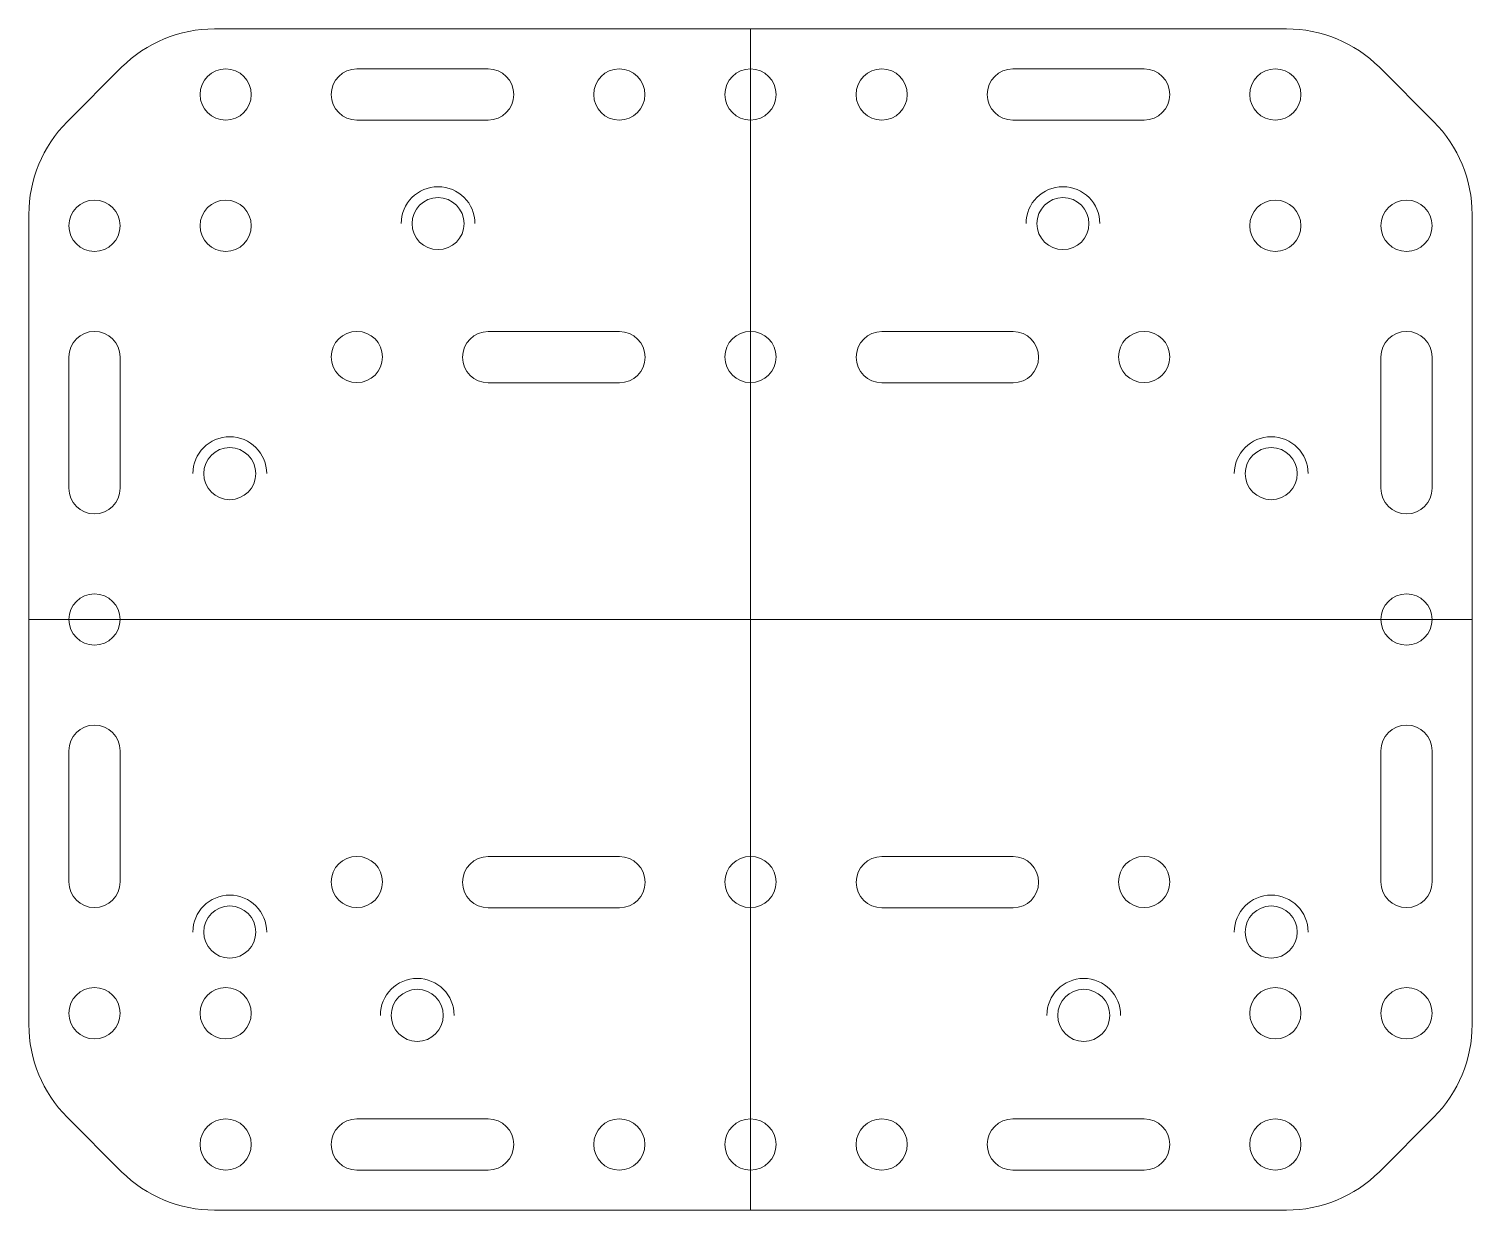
# Model space of a CAD drawing. Header units: millimetres. Extents: x -313.5 to -225.5, y 153 to 225.
import ezdxf

# ---------------------------------------------------------------- set-up
doc = ezdxf.new("R2010")
doc.units = ezdxf.units.MM
doc.header["$MEASUREMENT"] = 0
doc.layers.add('layer 1', color=7, linetype='Continuous')

msp = doc.modelspace()

# ---------------------------------------------------------------- linework, layer by layer
at = {"layer": 'layer 1', "color": 22, "lineweight": 5}
for points, knots in [([(-313.4999, 213.686), (-313.4999, 213.686), (-313.4999, 164.3136), (-313.4999, 164.3136), (-313.4999, 164.3136), (-313.4996, 162.1913), (-312.6576, 160.1573), (-311.1567, 158.6568), (-311.1567, 158.6568), (-311.1567, 158.6568), (-307.843, 155.343), (-307.843, 155.343), (-307.843, 155.343), (-306.3421, 153.8425), (-304.3084, 152.9997), (-302.1861, 152.9999), (-302.1861, 152.9999), (-302.1861, 152.9999), (-236.8138, 152.9999), (-236.8138, 152.9999), (-236.8138, 152.9999), (-234.6915, 153.0001), (-232.6574, 153.8422), (-231.1569, 155.343), (-231.1569, 155.343), (-231.1569, 155.343), (-227.8432, 158.6568), (-227.8432, 158.6568), (-227.8432, 158.6568), (-226.3427, 160.1576), (-225.4998, 162.1913), (-225.5, 164.3136), (-225.5, 164.3136), (-225.5, 164.3136), (-225.5, 213.686), (-225.5, 213.686), (-225.5, 213.686), (-225.5003, 215.8083), (-226.3423, 217.8423), (-227.8432, 219.3428), (-227.8432, 219.3428), (-227.8432, 219.3428), (-231.1569, 222.6566), (-231.1569, 222.6566), (-231.1569, 222.6566), (-232.6578, 224.1571), (-234.6915, 224.9999), (-236.8138, 224.9997), (-236.8138, 224.9997), (-236.8138, 224.9997), (-302.1861, 224.9997), (-302.1861, 224.9997), (-302.1861, 224.9997), (-304.3084, 224.9995), (-306.3425, 224.1574), (-307.843, 222.6566), (-307.843, 222.6566), (-307.843, 222.6566), (-311.1567, 219.3428), (-311.1567, 219.3428), (-311.1567, 219.3428), (-312.6572, 217.842), (-313.5001, 215.8083), (-313.4999, 213.686)], [0, 0, 0, 0, 0.0625, 0.0625, 0.0625, 0.0625, 0.125, 0.125, 0.125, 0.125, 0.1875, 0.1875, 0.1875, 0.1875, 0.25, 0.25, 0.25, 0.25, 0.3125, 0.3125, 0.3125, 0.3125, 0.375, 0.375, 0.375, 0.375, 0.4375, 0.4375, 0.4375, 0.4375, 0.5, 0.5, 0.5, 0.5, 0.5625, 0.5625, 0.5625, 0.5625, 0.625, 0.625, 0.625, 0.625, 0.6875, 0.6875, 0.6875, 0.6875, 0.75, 0.75, 0.75, 0.75, 0.8125, 0.8125, 0.8125, 0.8125, 0.875, 0.875, 0.875, 0.875, 0.9375, 0.9375, 0.9375, 0.9375, 1, 1, 1, 1]), ([(-299.9374, 220.9997), (-299.9374, 221.8626), (-300.6369, 222.5622), (-301.4998, 222.5622), (-301.4998, 222.5622), (-302.3628, 222.5622), (-303.0623, 221.8626), (-303.0623, 220.9997), (-303.0623, 220.9997), (-303.0624, 220.1368), (-302.3628, 219.4372), (-301.4999, 219.4372), (-301.4999, 219.4372), (-300.6369, 219.4372), (-299.9374, 220.1367), (-299.9374, 220.9997)], [0, 0, 0, 0, 0.25, 0.25, 0.25, 0.25, 0.5, 0.5, 0.5, 0.5, 0.75, 0.75, 0.75, 0.75, 1, 1, 1, 1]), ([(-293.4998, 222.5622), (-294.3628, 222.5622), (-295.0623, 221.8626), (-295.0623, 220.9997), (-295.0623, 220.9997), (-295.0624, 220.1368), (-294.3628, 219.4372), (-293.4999, 219.4372), (-293.4999, 219.4372), (-293.4999, 219.4372), (-293.4998, 219.4372), (-293.4997, 219.4372)], [0, 0, 0, 0, 0.3333333, 0.3333333, 0.3333333, 0.3333333, 0.6666667, 0.6666667, 0.6666667, 0.6666667, 1, 1, 1, 1]), ([(-285.4999, 219.4372), (-284.6369, 219.4372), (-283.9374, 220.1367), (-283.9374, 220.9997), (-283.9374, 220.9997), (-283.9374, 221.8626), (-284.6369, 222.5622), (-285.4998, 222.5622), (-285.4998, 222.5622), (-285.4998, 222.5622), (-285.4998, 222.5621), (-285.4999, 222.5621)], [0, 0, 0, 0, 0.3333333, 0.3333333, 0.3333333, 0.3333333, 0.6666667, 0.6666667, 0.6666667, 0.6666667, 1, 1, 1, 1]), ([(-275.9375, 220.9997), (-275.9375, 221.8626), (-276.6371, 222.5622), (-277.4999, 222.5622), (-277.4999, 222.5622), (-278.3629, 222.5622), (-279.0623, 221.8626), (-279.0623, 220.9997), (-279.0623, 220.9997), (-279.0624, 220.1368), (-278.3629, 219.4372), (-277.5, 219.4372), (-277.5, 219.4372), (-276.6371, 219.4372), (-275.9376, 220.1367), (-275.9376, 220.9997)], [0, 0, 0, 0, 0.25, 0.25, 0.25, 0.25, 0.5, 0.5, 0.5, 0.5, 0.75, 0.75, 0.75, 0.75, 1, 1, 1, 1]), ([(-267.9375, 220.9997), (-267.9375, 221.8626), (-268.6371, 222.5622), (-269.5, 222.5622), (-269.5, 222.5622), (-270.363, 222.5622), (-271.0625, 221.8626), (-271.0625, 220.9997), (-271.0625, 220.9997), (-271.0626, 220.1368), (-270.363, 219.4372), (-269.5001, 219.4372), (-269.5001, 219.4372), (-268.6371, 219.4372), (-267.9376, 220.1367), (-267.9376, 220.9997)], [0, 0, 0, 0, 0.25, 0.25, 0.25, 0.25, 0.5, 0.5, 0.5, 0.5, 0.75, 0.75, 0.75, 0.75, 1, 1, 1, 1]), ([(-259.9375, 220.9997), (-259.9375, 221.8626), (-260.6371, 222.5622), (-261.5, 222.5622), (-261.5, 222.5622), (-262.363, 222.5622), (-263.0625, 221.8626), (-263.0625, 220.9997), (-263.0625, 220.9997), (-263.0626, 220.1368), (-262.363, 219.4372), (-261.5001, 219.4372), (-261.5001, 219.4372), (-260.6371, 219.4372), (-259.9376, 220.1367), (-259.9376, 220.9997)], [0, 0, 0, 0, 0.25, 0.25, 0.25, 0.25, 0.5, 0.5, 0.5, 0.5, 0.75, 0.75, 0.75, 0.75, 1, 1, 1, 1]), ([(-253.4999, 222.5621), (-253.5, 222.5621), (-253.5, 222.5622), (-253.5, 222.5622), (-253.5, 222.5622), (-254.363, 222.5622), (-255.0625, 221.8626), (-255.0625, 220.9997), (-255.0625, 220.9997), (-255.0626, 220.1368), (-254.363, 219.4372), (-253.5001, 219.4372), (-253.5001, 219.4372), (-253.5001, 219.4372), (-253.5, 219.4372), (-253.4999, 219.4372)], [0, 0, 0, 0, 0.25, 0.25, 0.25, 0.25, 0.5, 0.5, 0.5, 0.5, 0.75, 0.75, 0.75, 0.75, 1, 1, 1, 1]), ([(-245.5001, 219.4372), (-244.6371, 219.4372), (-243.9376, 220.1367), (-243.9376, 220.9997), (-243.9376, 220.9997), (-243.9376, 220.9997), (-243.9375, 220.9997), (-243.9375, 220.9997), (-243.9375, 220.9997), (-243.9375, 221.8626), (-244.6371, 222.5622), (-245.5, 222.5622), (-245.5, 222.5622), (-245.5, 222.5622), (-245.5, 222.5621), (-245.5001, 222.5621)], [0, 0, 0, 0, 0.25, 0.25, 0.25, 0.25, 0.5, 0.5, 0.5, 0.5, 0.75, 0.75, 0.75, 0.75, 1, 1, 1, 1]), ([(-235.9375, 220.9997), (-235.9375, 221.8626), (-236.6371, 222.5622), (-237.5, 222.5622), (-237.5, 222.5622), (-238.363, 222.5622), (-239.0625, 221.8626), (-239.0625, 220.9997), (-239.0625, 220.9997), (-239.0626, 220.1368), (-238.363, 219.4372), (-237.5001, 219.4372), (-237.5001, 219.4372), (-236.6371, 219.4372), (-235.9376, 220.1367), (-235.9376, 220.9997)], [0, 0, 0, 0, 0.25, 0.25, 0.25, 0.25, 0.5, 0.5, 0.5, 0.5, 0.75, 0.75, 0.75, 0.75, 1, 1, 1, 1]), ([(-309.4999, 214.5624), (-310.3628, 214.5624), (-311.0623, 213.8628), (-311.0623, 212.9999), (-311.0623, 212.9999), (-311.0624, 212.137), (-310.3628, 211.4374), (-309.4999, 211.4374), (-309.4999, 211.4374), (-308.6369, 211.4374), (-307.9374, 212.1369), (-307.9374, 212.9999), (-307.9374, 212.9999), (-307.9373, 213.8628), (-308.6369, 214.5624), (-309.4999, 214.5624)], [0, 0, 0, 0, 0.25, 0.25, 0.25, 0.25, 0.5, 0.5, 0.5, 0.5, 0.75, 0.75, 0.75, 0.75, 1, 1, 1, 1]), ([(-301.4999, 214.5624), (-302.3628, 214.5624), (-303.0623, 213.8628), (-303.0623, 212.9999), (-303.0623, 212.9999), (-303.0624, 212.137), (-302.3628, 211.4374), (-301.4999, 211.4374), (-301.4999, 211.4374), (-300.6369, 211.4374), (-299.9374, 212.1369), (-299.9374, 212.9999), (-299.9374, 212.9999), (-299.9373, 213.8628), (-300.6369, 214.5624), (-301.4999, 214.5624)], [0, 0, 0, 0, 0.25, 0.25, 0.25, 0.25, 0.5, 0.5, 0.5, 0.5, 0.75, 0.75, 0.75, 0.75, 1, 1, 1, 1]), ([(-288.5497, 214.7174), (-289.4264, 214.7174), (-290.1371, 214.0067), (-290.1371, 213.1299), (-290.1371, 213.1299), (-290.1372, 212.2532), (-289.4264, 211.5424), (-288.5497, 211.5424), (-288.5497, 211.5424), (-287.6729, 211.5424), (-286.9622, 212.2531), (-286.9622, 213.1299), (-286.9622, 213.1299), (-286.9621, 214.0066), (-287.6729, 214.7174), (-288.5497, 214.7174)], [0, 0, 0, 0, 0.25, 0.25, 0.25, 0.25, 0.5, 0.5, 0.5, 0.5, 0.75, 0.75, 0.75, 0.75, 1, 1, 1, 1]), ([(-250.4503, 214.7174), (-251.327, 214.7174), (-252.0377, 214.0067), (-252.0377, 213.1299), (-252.0377, 213.1299), (-252.0378, 212.2532), (-251.327, 211.5424), (-250.4503, 211.5424), (-250.4503, 211.5424), (-249.5735, 211.5424), (-248.8628, 212.2531), (-248.8628, 213.1299), (-248.8628, 213.1299), (-248.8627, 214.0066), (-249.5735, 214.7174), (-250.4503, 214.7174)], [0, 0, 0, 0, 0.25, 0.25, 0.25, 0.25, 0.5, 0.5, 0.5, 0.5, 0.75, 0.75, 0.75, 0.75, 1, 1, 1, 1]), ([(-237.5, 214.5624), (-238.363, 214.5624), (-239.0625, 213.8628), (-239.0625, 212.9999), (-239.0625, 212.9999), (-239.0626, 212.137), (-238.363, 211.4374), (-237.5001, 211.4374), (-237.5001, 211.4374), (-236.6371, 211.4374), (-235.9376, 212.1369), (-235.9376, 212.9999), (-235.9376, 212.9999), (-235.9375, 213.8628), (-236.6371, 214.5624), (-237.5, 214.5624)], [0, 0, 0, 0, 0.25, 0.25, 0.25, 0.25, 0.5, 0.5, 0.5, 0.5, 0.75, 0.75, 0.75, 0.75, 1, 1, 1, 1]), ([(-229.5, 214.5624), (-230.363, 214.5624), (-231.0625, 213.8628), (-231.0625, 212.9999), (-231.0625, 212.9999), (-231.0626, 212.137), (-230.363, 211.4374), (-229.5001, 211.4374), (-229.5001, 211.4374), (-228.6371, 211.4374), (-227.9376, 212.1369), (-227.9376, 212.9999), (-227.9376, 212.9999), (-227.9375, 213.8628), (-228.6371, 214.5624), (-229.5, 214.5624)], [0, 0, 0, 0, 0.25, 0.25, 0.25, 0.25, 0.5, 0.5, 0.5, 0.5, 0.75, 0.75, 0.75, 0.75, 1, 1, 1, 1]), ([(-307.9374, 204.9999), (-307.9373, 205.8628), (-308.6369, 206.5624), (-309.4999, 206.5624), (-309.4999, 206.5624), (-310.3628, 206.5624), (-311.0623, 205.8628), (-311.0623, 204.9999), (-311.0623, 204.9999), (-311.0623, 204.9999), (-311.0622, 204.9999), (-311.0622, 204.9998)], [0, 0, 0, 0, 0.3333333, 0.3333333, 0.3333333, 0.3333333, 0.6666667, 0.6666667, 0.6666667, 0.6666667, 1, 1, 1, 1]), ([(-293.5001, 206.5625), (-294.363, 206.5625), (-295.0625, 205.8629), (-295.0625, 205), (-295.0625, 205), (-295.0626, 204.1371), (-294.363, 203.4375), (-293.5001, 203.4375), (-293.5001, 203.4375), (-292.6371, 203.4375), (-291.9376, 204.137), (-291.9376, 205), (-291.9376, 205), (-291.9375, 205.8629), (-292.6371, 206.5625), (-293.5001, 206.5625)], [0, 0, 0, 0, 0.25, 0.25, 0.25, 0.25, 0.5, 0.5, 0.5, 0.5, 0.75, 0.75, 0.75, 0.75, 1, 1, 1, 1]), ([(-285.492, 206.549), (-285.4921, 206.549), (-285.4921, 206.5491), (-285.4921, 206.5491), (-285.4921, 206.5491), (-286.3551, 206.5491), (-287.0546, 205.8495), (-287.0546, 204.9866), (-287.0546, 204.9866), (-287.0547, 204.1237), (-286.3551, 203.4241), (-285.4922, 203.4241), (-285.4922, 203.4241), (-285.4922, 203.4241), (-285.4921, 203.4241), (-285.492, 203.4241)], [0, 0, 0, 0, 0.25, 0.25, 0.25, 0.25, 0.5, 0.5, 0.5, 0.5, 0.75, 0.75, 0.75, 0.75, 1, 1, 1, 1]), ([(-277.4922, 203.4241), (-276.6292, 203.4241), (-275.9297, 204.1236), (-275.9297, 204.9866), (-275.9297, 204.9866), (-275.9297, 204.9866), (-275.9296, 204.9866), (-275.9296, 204.9866), (-275.9296, 204.9866), (-275.9296, 205.8495), (-276.6292, 206.5491), (-277.4921, 206.5491), (-277.4921, 206.5491), (-277.4921, 206.5491), (-277.4921, 206.549), (-277.4922, 206.549)], [0, 0, 0, 0, 0.25, 0.25, 0.25, 0.25, 0.5, 0.5, 0.5, 0.5, 0.75, 0.75, 0.75, 0.75, 1, 1, 1, 1]), ([(-269.5, 206.5625), (-270.363, 206.5625), (-271.0625, 205.8629), (-271.0625, 205), (-271.0625, 205), (-271.0626, 204.1371), (-270.363, 203.4375), (-269.5001, 203.4375), (-269.5001, 203.4375), (-268.6371, 203.4375), (-267.9376, 204.137), (-267.9376, 205), (-267.9376, 205), (-267.9375, 205.8629), (-268.6371, 206.5625), (-269.5, 206.5625)], [0, 0, 0, 0, 0.25, 0.25, 0.25, 0.25, 0.5, 0.5, 0.5, 0.5, 0.75, 0.75, 0.75, 0.75, 1, 1, 1, 1]), ([(-261.492, 206.549), (-261.4921, 206.549), (-261.4921, 206.5491), (-261.4921, 206.5491), (-261.4921, 206.5491), (-262.3551, 206.5491), (-263.0546, 205.8495), (-263.0546, 204.9866), (-263.0546, 204.9866), (-263.0547, 204.1237), (-262.3551, 203.4241), (-261.4922, 203.4241), (-261.4922, 203.4241), (-261.4922, 203.4241), (-261.4921, 203.4241), (-261.492, 203.4241)], [0, 0, 0, 0, 0.25, 0.25, 0.25, 0.25, 0.5, 0.5, 0.5, 0.5, 0.75, 0.75, 0.75, 0.75, 1, 1, 1, 1]), ([(-253.4922, 203.4241), (-252.6292, 203.4241), (-251.9297, 204.1236), (-251.9297, 204.9866), (-251.9297, 204.9866), (-251.9297, 204.9866), (-251.9296, 204.9866), (-251.9296, 204.9866), (-251.9296, 204.9866), (-251.9296, 205.8495), (-252.6292, 206.5491), (-253.4921, 206.5491), (-253.4921, 206.5491), (-253.4921, 206.5491), (-253.4921, 206.549), (-253.4922, 206.549)], [0, 0, 0, 0, 0.25, 0.25, 0.25, 0.25, 0.5, 0.5, 0.5, 0.5, 0.75, 0.75, 0.75, 0.75, 1, 1, 1, 1]), ([(-245.5001, 206.5625), (-246.363, 206.5625), (-247.0625, 205.8629), (-247.0625, 205), (-247.0625, 205), (-247.0626, 204.1371), (-246.363, 203.4375), (-245.5001, 203.4375), (-245.5001, 203.4375), (-244.6371, 203.4375), (-243.9376, 204.137), (-243.9376, 205), (-243.9376, 205), (-243.9375, 205.8629), (-244.6371, 206.5625), (-245.5001, 206.5625)], [0, 0, 0, 0, 0.25, 0.25, 0.25, 0.25, 0.5, 0.5, 0.5, 0.5, 0.75, 0.75, 0.75, 0.75, 1, 1, 1, 1]), ([(-227.9376, 204.9999), (-227.9375, 205.8628), (-228.6371, 206.5624), (-229.5, 206.5624), (-229.5, 206.5624), (-230.363, 206.5624), (-231.0625, 205.8628), (-231.0625, 204.9999), (-231.0625, 204.9999), (-231.0625, 204.9999), (-231.0624, 204.9999), (-231.0624, 204.9998)], [0, 0, 0, 0, 0.3333333, 0.3333333, 0.3333333, 0.3333333, 0.6666667, 0.6666667, 0.6666667, 0.6666667, 1, 1, 1, 1]), ([(-301.2501, 199.4774), (-302.1268, 199.4774), (-302.8375, 198.7667), (-302.8375, 197.8899), (-302.8375, 197.8899), (-302.8376, 197.0132), (-302.1268, 196.3024), (-301.2501, 196.3024), (-301.2501, 196.3024), (-300.3733, 196.3024), (-299.6626, 197.0131), (-299.6626, 197.8899), (-299.6626, 197.8899), (-299.6625, 198.7666), (-300.3733, 199.4774), (-301.2501, 199.4774)], [0, 0, 0, 0, 0.25, 0.25, 0.25, 0.25, 0.5, 0.5, 0.5, 0.5, 0.75, 0.75, 0.75, 0.75, 1, 1, 1, 1]), ([(-237.7498, 199.4774), (-238.6266, 199.4774), (-239.3373, 198.7667), (-239.3373, 197.8899), (-239.3373, 197.8899), (-239.3374, 197.0132), (-238.6266, 196.3024), (-237.7499, 196.3024), (-237.7499, 196.3024), (-236.8731, 196.3024), (-236.1624, 197.0131), (-236.1624, 197.8899), (-236.1624, 197.8899), (-236.1623, 198.7666), (-236.8731, 199.4774), (-237.7498, 199.4774)], [0, 0, 0, 0, 0.25, 0.25, 0.25, 0.25, 0.5, 0.5, 0.5, 0.5, 0.75, 0.75, 0.75, 0.75, 1, 1, 1, 1]), ([(-311.0622, 196.9999), (-311.0622, 196.9999), (-311.0623, 196.9999), (-311.0623, 196.9999), (-311.0623, 196.9999), (-311.0624, 196.137), (-310.3628, 195.4374), (-309.4999, 195.4374), (-309.4999, 195.4374), (-308.6369, 195.4374), (-307.9374, 196.1369), (-307.9374, 196.9999), (-307.9374, 196.9999), (-307.9374, 196.9999), (-307.9374, 197.0001), (-307.9374, 197.0001)], [0, 0, 0, 0, 0.25, 0.25, 0.25, 0.25, 0.5, 0.5, 0.5, 0.5, 0.75, 0.75, 0.75, 0.75, 1, 1, 1, 1]), ([(-231.0625, 196.9999), (-231.0626, 196.137), (-230.363, 195.4374), (-229.5001, 195.4374), (-229.5001, 195.4374), (-228.6371, 195.4374), (-227.9376, 196.1369), (-227.9376, 196.9999), (-227.9376, 196.9999), (-227.9376, 196.9999), (-227.9376, 197.0001), (-227.9376, 197.0001)], [0, 0, 0, 0, 0.3333333, 0.3333333, 0.3333333, 0.3333333, 0.6666667, 0.6666667, 0.6666667, 0.6666667, 1, 1, 1, 1]), ([(-309.4999, 190.5624), (-310.3628, 190.5624), (-311.0623, 189.8628), (-311.0623, 188.9999), (-311.0623, 188.9999), (-311.0624, 188.1371), (-310.3628, 187.4375), (-309.4999, 187.4375), (-309.4999, 187.4375), (-308.6369, 187.4375), (-307.9374, 188.137), (-307.9374, 188.9999), (-307.9374, 188.9999), (-307.9373, 189.8628), (-308.6369, 190.5624), (-309.4999, 190.5624)], [0, 0, 0, 0, 0.25, 0.25, 0.25, 0.25, 0.5, 0.5, 0.5, 0.5, 0.75, 0.75, 0.75, 0.75, 1, 1, 1, 1]), ([(-229.5, 190.5624), (-230.363, 190.5624), (-231.0625, 189.8628), (-231.0625, 188.9999), (-231.0625, 188.9999), (-231.0626, 188.1371), (-230.363, 187.4375), (-229.5001, 187.4375), (-229.5001, 187.4375), (-228.6371, 187.4375), (-227.9376, 188.137), (-227.9376, 188.9999), (-227.9376, 188.9999), (-227.9375, 189.8628), (-228.6371, 190.5624), (-229.5, 190.5624)], [0, 0, 0, 0, 0.25, 0.25, 0.25, 0.25, 0.5, 0.5, 0.5, 0.5, 0.75, 0.75, 0.75, 0.75, 1, 1, 1, 1]), ([(-307.9374, 181), (-307.9373, 181.8629), (-308.6369, 182.5625), (-309.4999, 182.5625), (-309.4999, 182.5625), (-310.3628, 182.5625), (-311.0623, 181.8629), (-311.0623, 181), (-311.0623, 181), (-311.0623, 181), (-311.0622, 181), (-311.0622, 180.9999)], [0, 0, 0, 0, 0.3333333, 0.3333333, 0.3333333, 0.3333333, 0.6666667, 0.6666667, 0.6666667, 0.6666667, 1, 1, 1, 1]), ([(-227.9376, 181), (-227.9375, 181.8629), (-228.6371, 182.5625), (-229.5, 182.5625), (-229.5, 182.5625), (-230.363, 182.5625), (-231.0625, 181.8629), (-231.0625, 181), (-231.0625, 181), (-231.0625, 181), (-231.0624, 181), (-231.0624, 180.9999)], [0, 0, 0, 0, 0.3333333, 0.3333333, 0.3333333, 0.3333333, 0.6666667, 0.6666667, 0.6666667, 0.6666667, 1, 1, 1, 1]), ([(-293.5001, 174.5625), (-294.363, 174.5625), (-295.0625, 173.8629), (-295.0625, 173), (-295.0625, 173), (-295.0626, 172.1371), (-294.363, 171.4375), (-293.5001, 171.4375), (-293.5001, 171.4375), (-292.6371, 171.4375), (-291.9376, 172.137), (-291.9376, 173), (-291.9376, 173), (-291.9375, 173.8629), (-292.6371, 174.5625), (-293.5001, 174.5625)], [0, 0, 0, 0, 0.25, 0.25, 0.25, 0.25, 0.5, 0.5, 0.5, 0.5, 0.75, 0.75, 0.75, 0.75, 1, 1, 1, 1]), ([(-285.492, 174.549), (-285.4921, 174.549), (-285.4921, 174.5491), (-285.4921, 174.5491), (-285.4921, 174.5491), (-286.3551, 174.5491), (-287.0546, 173.8495), (-287.0546, 172.9866), (-287.0546, 172.9866), (-287.0547, 172.1237), (-286.3551, 171.4241), (-285.4922, 171.4241), (-285.4922, 171.4241), (-285.4922, 171.4241), (-285.4921, 171.4241), (-285.492, 171.4241)], [0, 0, 0, 0, 0.25, 0.25, 0.25, 0.25, 0.5, 0.5, 0.5, 0.5, 0.75, 0.75, 0.75, 0.75, 1, 1, 1, 1]), ([(-277.4922, 171.4241), (-276.6292, 171.4241), (-275.9297, 172.1236), (-275.9297, 172.9866), (-275.9297, 172.9866), (-275.9297, 172.9866), (-275.9296, 172.9866), (-275.9296, 172.9866), (-275.9296, 172.9866), (-275.9296, 173.8495), (-276.6292, 174.5491), (-277.4921, 174.5491), (-277.4921, 174.5491), (-277.4921, 174.5491), (-277.4921, 174.549), (-277.4922, 174.549)], [0, 0, 0, 0, 0.25, 0.25, 0.25, 0.25, 0.5, 0.5, 0.5, 0.5, 0.75, 0.75, 0.75, 0.75, 1, 1, 1, 1]), ([(-269.5, 174.5625), (-270.363, 174.5625), (-271.0625, 173.8629), (-271.0625, 173), (-271.0625, 173), (-271.0626, 172.1371), (-270.363, 171.4375), (-269.5001, 171.4375), (-269.5001, 171.4375), (-268.6371, 171.4375), (-267.9376, 172.137), (-267.9376, 173), (-267.9376, 173), (-267.9375, 173.8629), (-268.6371, 174.5625), (-269.5, 174.5625)], [0, 0, 0, 0, 0.25, 0.25, 0.25, 0.25, 0.5, 0.5, 0.5, 0.5, 0.75, 0.75, 0.75, 0.75, 1, 1, 1, 1]), ([(-261.492, 174.549), (-261.4921, 174.549), (-261.4921, 174.5491), (-261.4921, 174.5491), (-261.4921, 174.5491), (-262.3551, 174.5491), (-263.0546, 173.8495), (-263.0546, 172.9866), (-263.0546, 172.9866), (-263.0547, 172.1237), (-262.3551, 171.4241), (-261.4922, 171.4241), (-261.4922, 171.4241), (-261.4922, 171.4241), (-261.4921, 171.4241), (-261.492, 171.4241)], [0, 0, 0, 0, 0.25, 0.25, 0.25, 0.25, 0.5, 0.5, 0.5, 0.5, 0.75, 0.75, 0.75, 0.75, 1, 1, 1, 1]), ([(-253.4922, 171.4241), (-252.6292, 171.4241), (-251.9297, 172.1236), (-251.9297, 172.9866), (-251.9297, 172.9866), (-251.9297, 172.9866), (-251.9296, 172.9866), (-251.9296, 172.9866), (-251.9296, 172.9866), (-251.9296, 173.8495), (-252.6292, 174.5491), (-253.4921, 174.5491), (-253.4921, 174.5491), (-253.4921, 174.5491), (-253.4921, 174.549), (-253.4922, 174.549)], [0, 0, 0, 0, 0.25, 0.25, 0.25, 0.25, 0.5, 0.5, 0.5, 0.5, 0.75, 0.75, 0.75, 0.75, 1, 1, 1, 1]), ([(-245.5001, 174.5625), (-246.363, 174.5625), (-247.0625, 173.8629), (-247.0625, 173), (-247.0625, 173), (-247.0626, 172.1371), (-246.363, 171.4375), (-245.5001, 171.4375), (-245.5001, 171.4375), (-244.6371, 171.4375), (-243.9376, 172.137), (-243.9376, 173), (-243.9376, 173), (-243.9375, 173.8629), (-244.6371, 174.5625), (-245.5001, 174.5625)], [0, 0, 0, 0, 0.25, 0.25, 0.25, 0.25, 0.5, 0.5, 0.5, 0.5, 0.75, 0.75, 0.75, 0.75, 1, 1, 1, 1]), ([(-311.0623, 173), (-311.0624, 172.1371), (-310.3628, 171.4375), (-309.4999, 171.4375), (-309.4999, 171.4375), (-308.6369, 171.4375), (-307.9374, 172.137), (-307.9374, 173), (-307.9374, 173), (-307.9374, 173), (-307.9374, 173.0002), (-307.9374, 173.0002)], [0, 0, 0, 0, 0.3333333, 0.3333333, 0.3333333, 0.3333333, 0.6666667, 0.6666667, 0.6666667, 0.6666667, 1, 1, 1, 1]), ([(-231.0625, 173), (-231.0626, 172.1371), (-230.363, 171.4375), (-229.5001, 171.4375), (-229.5001, 171.4375), (-228.6371, 171.4375), (-227.9376, 172.137), (-227.9376, 173), (-227.9376, 173), (-227.9376, 173), (-227.9376, 173.0002), (-227.9376, 173.0002)], [0, 0, 0, 0, 0.3333333, 0.3333333, 0.3333333, 0.3333333, 0.6666667, 0.6666667, 0.6666667, 0.6666667, 1, 1, 1, 1]), ([(-301.2501, 171.5375), (-302.1268, 171.5375), (-302.8375, 170.8268), (-302.8375, 169.9501), (-302.8375, 169.9501), (-302.8376, 169.0734), (-302.1268, 168.3626), (-301.2501, 168.3626), (-301.2501, 168.3626), (-300.3733, 168.3626), (-299.6626, 169.0733), (-299.6626, 169.9501), (-299.6626, 169.9501), (-299.6625, 170.8267), (-300.3733, 171.5375), (-301.2501, 171.5375)], [0, 0, 0, 0, 0.25, 0.25, 0.25, 0.25, 0.5, 0.5, 0.5, 0.5, 0.75, 0.75, 0.75, 0.75, 1, 1, 1, 1]), ([(-237.7498, 171.5375), (-238.6265, 171.5375), (-239.3372, 170.8268), (-239.3372, 169.9501), (-239.3372, 169.9501), (-239.3373, 169.0734), (-238.6265, 168.3626), (-237.7498, 168.3626), (-237.7498, 168.3626), (-236.873, 168.3626), (-236.1623, 169.0733), (-236.1623, 169.9501), (-236.1623, 169.9501), (-236.1622, 170.8267), (-236.873, 171.5375), (-237.7498, 171.5375)], [0, 0, 0, 0, 0.25, 0.25, 0.25, 0.25, 0.5, 0.5, 0.5, 0.5, 0.75, 0.75, 0.75, 0.75, 1, 1, 1, 1]), ([(-309.4999, 166.5626), (-310.3628, 166.5626), (-311.0623, 165.863), (-311.0623, 165.0001), (-311.0623, 165.0001), (-311.0624, 164.1372), (-310.3628, 163.4376), (-309.4999, 163.4376), (-309.4999, 163.4376), (-308.6369, 163.4376), (-307.9374, 164.1371), (-307.9374, 165.0001), (-307.9374, 165.0001), (-307.9373, 165.863), (-308.6369, 166.5626), (-309.4999, 166.5626)], [0, 0, 0, 0, 0.25, 0.25, 0.25, 0.25, 0.5, 0.5, 0.5, 0.5, 0.75, 0.75, 0.75, 0.75, 1, 1, 1, 1]), ([(-301.4999, 166.5626), (-302.3628, 166.5626), (-303.0623, 165.863), (-303.0623, 165.0001), (-303.0623, 165.0001), (-303.0624, 164.1372), (-302.3628, 163.4376), (-301.4999, 163.4376), (-301.4999, 163.4376), (-300.6369, 163.4376), (-299.9374, 164.1371), (-299.9374, 165.0001), (-299.9374, 165.0001), (-299.9373, 165.863), (-300.6369, 166.5626), (-301.4999, 166.5626)], [0, 0, 0, 0, 0.25, 0.25, 0.25, 0.25, 0.5, 0.5, 0.5, 0.5, 0.75, 0.75, 0.75, 0.75, 1, 1, 1, 1]), ([(-289.8197, 166.4576), (-290.6964, 166.4576), (-291.4071, 165.7469), (-291.4071, 164.8701), (-291.4071, 164.8701), (-291.4072, 163.9934), (-290.6964, 163.2826), (-289.8197, 163.2826), (-289.8197, 163.2826), (-288.9429, 163.2826), (-288.2322, 163.9933), (-288.2322, 164.8701), (-288.2322, 164.8701), (-288.2321, 165.7468), (-288.9429, 166.4576), (-289.8197, 166.4576)], [0, 0, 0, 0, 0.25, 0.25, 0.25, 0.25, 0.5, 0.5, 0.5, 0.5, 0.75, 0.75, 0.75, 0.75, 1, 1, 1, 1]), ([(-249.1802, 166.4576), (-250.057, 166.4576), (-250.7677, 165.7469), (-250.7677, 164.8701), (-250.7677, 164.8701), (-250.7678, 163.9934), (-250.057, 163.2826), (-249.1803, 163.2826), (-249.1803, 163.2826), (-248.3035, 163.2826), (-247.5928, 163.9933), (-247.5928, 164.8701), (-247.5928, 164.8701), (-247.5927, 165.7468), (-248.3035, 166.4576), (-249.1802, 166.4576)], [0, 0, 0, 0, 0.25, 0.25, 0.25, 0.25, 0.5, 0.5, 0.5, 0.5, 0.75, 0.75, 0.75, 0.75, 1, 1, 1, 1]), ([(-237.5, 166.5626), (-238.363, 166.5626), (-239.0625, 165.863), (-239.0625, 165.0001), (-239.0625, 165.0001), (-239.0626, 164.1372), (-238.363, 163.4376), (-237.5001, 163.4376), (-237.5001, 163.4376), (-236.6371, 163.4376), (-235.9376, 164.1371), (-235.9376, 165.0001), (-235.9376, 165.0001), (-235.9375, 165.863), (-236.6371, 166.5626), (-237.5, 166.5626)], [0, 0, 0, 0, 0.25, 0.25, 0.25, 0.25, 0.5, 0.5, 0.5, 0.5, 0.75, 0.75, 0.75, 0.75, 1, 1, 1, 1]), ([(-229.5, 166.5626), (-230.363, 166.5626), (-231.0625, 165.863), (-231.0625, 165.0001), (-231.0625, 165.0001), (-231.0626, 164.1372), (-230.363, 163.4376), (-229.5001, 163.4376), (-229.5001, 163.4376), (-228.6371, 163.4376), (-227.9376, 164.1371), (-227.9376, 165.0001), (-227.9376, 165.0001), (-227.9375, 165.863), (-228.6371, 166.5626), (-229.5, 166.5626)], [0, 0, 0, 0, 0.25, 0.25, 0.25, 0.25, 0.5, 0.5, 0.5, 0.5, 0.75, 0.75, 0.75, 0.75, 1, 1, 1, 1]), ([(-299.9374, 156.9999), (-299.9374, 157.8628), (-300.6369, 158.5624), (-301.4998, 158.5624), (-301.4998, 158.5624), (-302.3628, 158.5624), (-303.0623, 157.8628), (-303.0623, 156.9999), (-303.0623, 156.9999), (-303.0624, 156.137), (-302.3628, 155.4374), (-301.4999, 155.4374), (-301.4999, 155.4374), (-300.6369, 155.4374), (-299.9374, 156.1369), (-299.9374, 156.9999)], [0, 0, 0, 0, 0.25, 0.25, 0.25, 0.25, 0.5, 0.5, 0.5, 0.5, 0.75, 0.75, 0.75, 0.75, 1, 1, 1, 1]), ([(-293.4997, 158.5623), (-293.4998, 158.5623), (-293.4998, 158.5624), (-293.4998, 158.5624), (-293.4998, 158.5624), (-294.3628, 158.5624), (-295.0623, 157.8628), (-295.0623, 156.9999), (-295.0623, 156.9999), (-295.0624, 156.137), (-294.3628, 155.4374), (-293.4999, 155.4374), (-293.4999, 155.4374), (-293.4999, 155.4374), (-293.4998, 155.4374), (-293.4997, 155.4374)], [0, 0, 0, 0, 0.25, 0.25, 0.25, 0.25, 0.5, 0.5, 0.5, 0.5, 0.75, 0.75, 0.75, 0.75, 1, 1, 1, 1]), ([(-285.4999, 155.4374), (-284.6369, 155.4374), (-283.9374, 156.1369), (-283.9374, 156.9999), (-283.9374, 156.9999), (-283.9374, 157.8628), (-284.6369, 158.5624), (-285.4998, 158.5624), (-285.4998, 158.5624), (-285.4998, 158.5624), (-285.4998, 158.5623), (-285.4999, 158.5623)], [0, 0, 0, 0, 0.3333333, 0.3333333, 0.3333333, 0.3333333, 0.6666667, 0.6666667, 0.6666667, 0.6666667, 1, 1, 1, 1]), ([(-275.9375, 156.9999), (-275.9375, 157.8628), (-276.6371, 158.5624), (-277.4999, 158.5624), (-277.4999, 158.5624), (-278.3629, 158.5624), (-279.0623, 157.8628), (-279.0623, 156.9999), (-279.0623, 156.9999), (-279.0624, 156.137), (-278.3629, 155.4374), (-277.5, 155.4374), (-277.5, 155.4374), (-276.6371, 155.4374), (-275.9376, 156.1369), (-275.9376, 156.9999)], [0, 0, 0, 0, 0.25, 0.25, 0.25, 0.25, 0.5, 0.5, 0.5, 0.5, 0.75, 0.75, 0.75, 0.75, 1, 1, 1, 1]), ([(-267.9375, 156.9999), (-267.9375, 157.8628), (-268.6371, 158.5624), (-269.5, 158.5624), (-269.5, 158.5624), (-270.363, 158.5624), (-271.0625, 157.8628), (-271.0625, 156.9999), (-271.0625, 156.9999), (-271.0626, 156.137), (-270.363, 155.4374), (-269.5001, 155.4374), (-269.5001, 155.4374), (-268.6371, 155.4374), (-267.9376, 156.1369), (-267.9376, 156.9999)], [0, 0, 0, 0, 0.25, 0.25, 0.25, 0.25, 0.5, 0.5, 0.5, 0.5, 0.75, 0.75, 0.75, 0.75, 1, 1, 1, 1]), ([(-259.9375, 156.9999), (-259.9375, 157.8628), (-260.6371, 158.5624), (-261.5, 158.5624), (-261.5, 158.5624), (-262.363, 158.5624), (-263.0625, 157.8628), (-263.0625, 156.9999), (-263.0625, 156.9999), (-263.0626, 156.137), (-262.363, 155.4374), (-261.5001, 155.4374), (-261.5001, 155.4374), (-260.6371, 155.4374), (-259.9376, 156.1369), (-259.9376, 156.9999)], [0, 0, 0, 0, 0.25, 0.25, 0.25, 0.25, 0.5, 0.5, 0.5, 0.5, 0.75, 0.75, 0.75, 0.75, 1, 1, 1, 1]), ([(-253.5, 158.5624), (-254.363, 158.5624), (-255.0625, 157.8628), (-255.0625, 156.9999), (-255.0625, 156.9999), (-255.0626, 156.137), (-254.363, 155.4374), (-253.5001, 155.4374), (-253.5001, 155.4374), (-253.5001, 155.4374), (-253.5, 155.4374), (-253.4999, 155.4374)], [0, 0, 0, 0, 0.3333333, 0.3333333, 0.3333333, 0.3333333, 0.6666667, 0.6666667, 0.6666667, 0.6666667, 1, 1, 1, 1]), ([(-245.5001, 155.4374), (-244.6371, 155.4374), (-243.9376, 156.1369), (-243.9376, 156.9999), (-243.9376, 156.9999), (-243.9376, 156.9999), (-243.9375, 156.9999), (-243.9375, 156.9999), (-243.9375, 156.9999), (-243.9375, 157.8628), (-244.6371, 158.5624), (-245.5, 158.5624), (-245.5, 158.5624), (-245.5, 158.5624), (-245.5, 158.5623), (-245.5, 158.5623)], [0, 0, 0, 0, 0.25, 0.25, 0.25, 0.25, 0.5, 0.5, 0.5, 0.5, 0.75, 0.75, 0.75, 0.75, 1, 1, 1, 1]), ([(-235.9375, 156.9999), (-235.9375, 157.8628), (-236.6371, 158.5624), (-237.5, 158.5624), (-237.5, 158.5624), (-238.363, 158.5624), (-239.0625, 157.8628), (-239.0625, 156.9999), (-239.0625, 156.9999), (-239.0626, 156.137), (-238.363, 155.4374), (-237.5001, 155.4374), (-237.5001, 155.4374), (-236.6371, 155.4374), (-235.9376, 156.1369), (-235.9376, 156.9999)], [0, 0, 0, 0, 0.25, 0.25, 0.25, 0.25, 0.5, 0.5, 0.5, 0.5, 0.75, 0.75, 0.75, 0.75, 1, 1, 1, 1])]:
    msp.add_open_spline(points, degree=3, knots=knots, dxfattribs=at)
at = {"layer": 'layer 1', "color": 250, "lineweight": 5}
for points in [[(-269.5, 224.9999), (-269.5, 224.9999), (-269.5, 153.0001), (-269.5, 153.0001)], [(-313.4999, 188.9997), (-313.4999, 188.9997), (-225.5, 188.9997), (-225.5, 188.9997)]]:
    msp.add_open_spline(points, degree=3, dxfattribs=at)
at = {"layer": 'layer 1', "color": 22, "lineweight": 5}
for points in [[(-293.4998, 222.5622), (-293.4998, 222.5622), (-285.4998, 222.5622), (-285.4998, 222.5622)], [(-253.5, 222.5622), (-253.5, 222.5622), (-245.5, 222.5622), (-245.5, 222.5622)], [(-293.4999, 219.4372), (-293.4999, 219.4372), (-285.4999, 219.4372), (-285.4999, 219.4372)], [(-253.5001, 219.4372), (-253.5001, 219.4372), (-245.5001, 219.4372), (-245.5001, 219.4372)], [(-285.4921, 206.5491), (-285.4921, 206.5491), (-277.4921, 206.5491), (-277.4921, 206.5491)], [(-261.4921, 206.5491), (-261.4921, 206.5491), (-253.4921, 206.5491), (-253.4921, 206.5491)], [(-311.0623, 204.9999), (-311.0623, 204.9999), (-311.0623, 196.9999), (-311.0623, 196.9999)], [(-307.9374, 204.9999), (-307.9374, 204.9999), (-307.9374, 196.9999), (-307.9374, 196.9999)], [(-231.0625, 204.9999), (-231.0625, 204.9999), (-231.0625, 196.9999), (-231.0625, 196.9999)], [(-227.9376, 204.9999), (-227.9376, 204.9999), (-227.9376, 196.9999), (-227.9376, 196.9999)], [(-285.4922, 203.4241), (-285.4922, 203.4241), (-277.4922, 203.4241), (-277.4922, 203.4241)], [(-261.4922, 203.4241), (-261.4922, 203.4241), (-253.4922, 203.4241), (-253.4922, 203.4241)], [(-311.0623, 181), (-311.0623, 181), (-311.0623, 173), (-311.0623, 173)], [(-307.9374, 181), (-307.9374, 181), (-307.9374, 173), (-307.9374, 173)], [(-231.0625, 181), (-231.0625, 181), (-231.0625, 173), (-231.0625, 173)], [(-227.9376, 181), (-227.9376, 181), (-227.9376, 173), (-227.9376, 173)], [(-285.4921, 174.5491), (-285.4921, 174.5491), (-277.4921, 174.5491), (-277.4921, 174.5491)], [(-261.4921, 174.5491), (-261.4921, 174.5491), (-253.4921, 174.5491), (-253.4921, 174.5491)], [(-285.4922, 171.4241), (-285.4922, 171.4241), (-277.4922, 171.4241), (-277.4922, 171.4241)], [(-261.4922, 171.4241), (-261.4922, 171.4241), (-253.4922, 171.4241), (-253.4922, 171.4241)], [(-293.4998, 158.5624), (-293.4998, 158.5624), (-285.4998, 158.5624), (-285.4998, 158.5624)], [(-253.5, 158.5624), (-253.5, 158.5624), (-245.5, 158.5624), (-245.5, 158.5624)], [(-293.4999, 155.4374), (-293.4999, 155.4374), (-285.4999, 155.4374), (-285.4999, 155.4374)], [(-253.5001, 155.4374), (-253.5001, 155.4374), (-245.5001, 155.4374), (-245.5001, 155.4374)]]:
    msp.add_open_spline(points, degree=3, dxfattribs=at)
at = {"layer": 'layer 1', "color": 250, "lineweight": 5}
for points in [[(-290.7997, 213.1299), (-290.7997, 214.3723), (-289.7921, 215.3799), (-288.5497, 215.3799), (-288.5497, 215.3799), (-287.3073, 215.3799), (-286.2997, 214.3723), (-286.2997, 213.1299)], [(-248.2003, 213.1299), (-248.2003, 214.3723), (-249.2078, 215.3799), (-250.4503, 215.3799), (-250.4503, 215.3799), (-251.6926, 215.3799), (-252.7003, 214.3723), (-252.7003, 213.1299)], [(-299.0001, 197.8899), (-299.0001, 199.1323), (-300.0077, 200.1399), (-301.2501, 200.1399), (-301.2501, 200.1399), (-302.4925, 200.1399), (-303.5001, 199.1323), (-303.5001, 197.8899)], [(-239.9998, 197.8899), (-239.9998, 199.1323), (-238.9922, 200.1399), (-237.7498, 200.1399), (-237.7498, 200.1399), (-236.5074, 200.1399), (-235.4998, 199.1323), (-235.4998, 197.8899)], [(-299.0001, 169.9501), (-299.0001, 171.1924), (-300.0077, 172.2), (-301.2501, 172.2), (-301.2501, 172.2), (-302.4925, 172.2), (-303.5001, 171.1924), (-303.5001, 169.9501)], [(-239.9998, 169.9501), (-239.9998, 171.1924), (-238.9922, 172.2), (-237.7498, 172.2), (-237.7498, 172.2), (-236.5074, 172.2), (-235.4998, 171.1924), (-235.4998, 169.9501)], [(-292.0697, 164.8701), (-292.0697, 166.1125), (-291.0621, 167.1201), (-289.8197, 167.1201), (-289.8197, 167.1201), (-288.5773, 167.1201), (-287.5697, 166.1125), (-287.5697, 164.8701)], [(-246.9302, 164.8701), (-246.9302, 166.1125), (-247.9378, 167.1201), (-249.1802, 167.1201), (-249.1802, 167.1201), (-250.4226, 167.1201), (-251.4302, 166.1125), (-251.4302, 164.8701)]]:
    msp.add_open_spline(points, degree=3, knots=[0, 0, 0, 0, 0.5, 0.5, 0.5, 0.5, 1, 1, 1, 1], dxfattribs=at)

doc.saveas('drawing.dxf')
